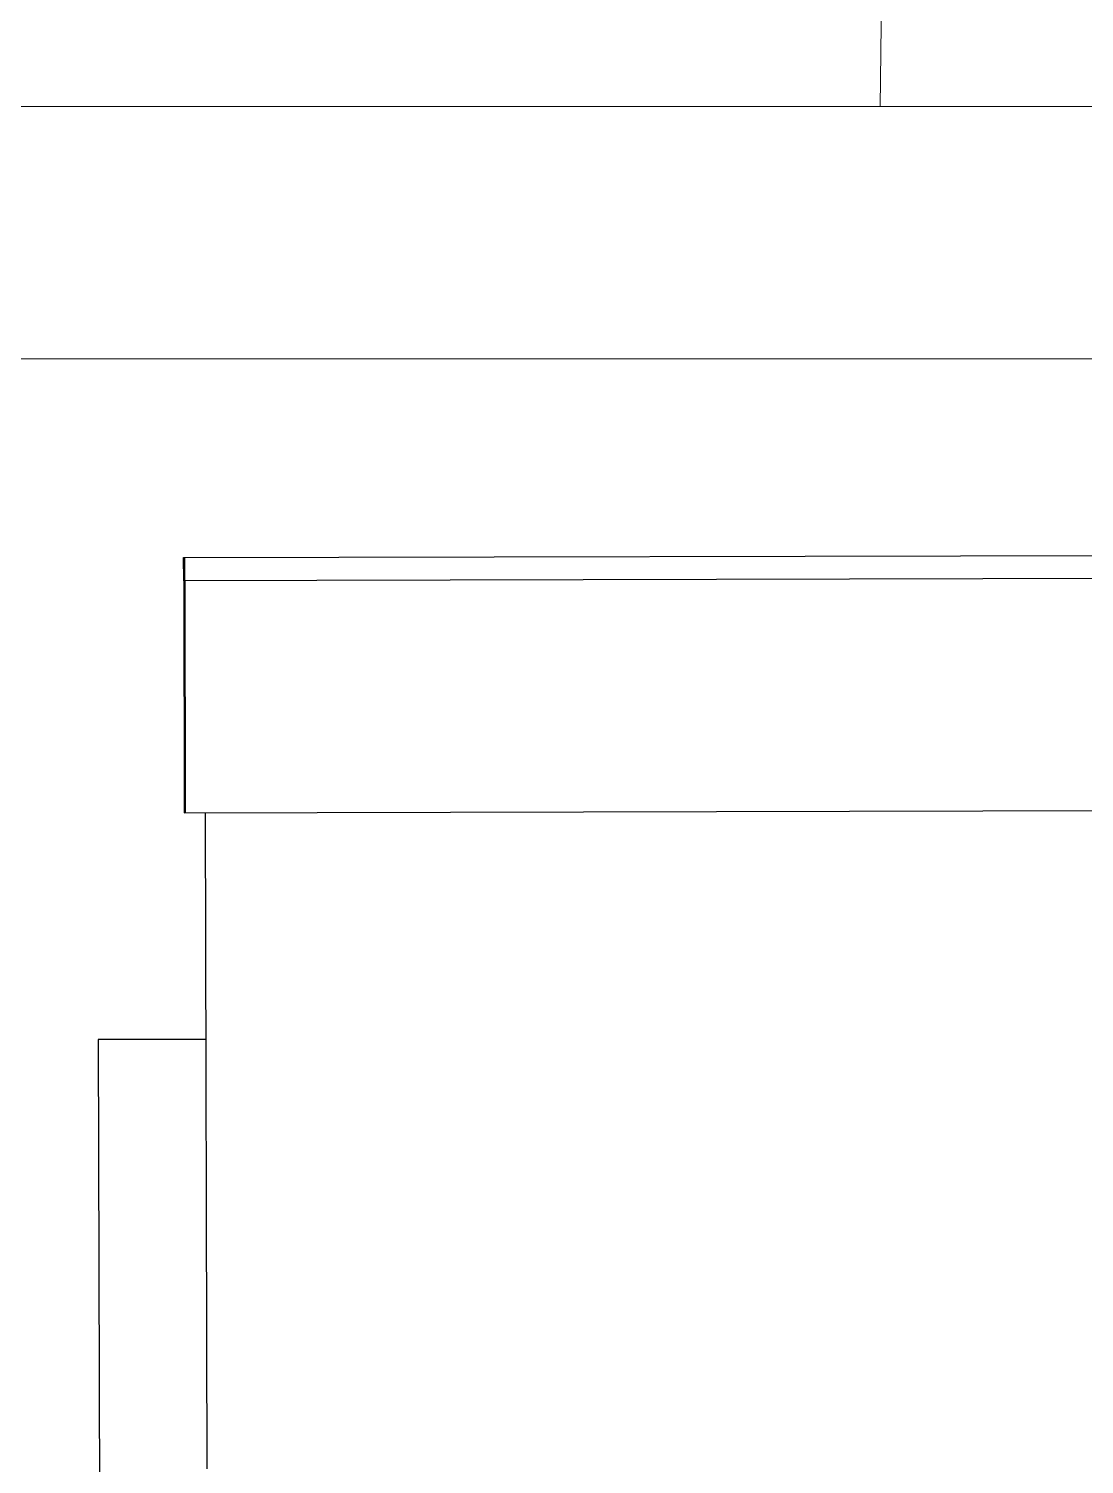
# Paper-space layout 'office1 floor1' of a CAD drawing. Header units: inches. Extents: x 0.3 to 10.8, y 1.4 to 4.2.
# Drawn here: x 3.4891 to 3.678, y 2.8161 to 3.0729 of the extents above; entities that cross this region are included whole.
import ezdxf

# ---------------------------------------------------------------- set-up
doc = ezdxf.new("R2010")
doc.units = ezdxf.units.IN
doc.header["$MEASUREMENT"] = 0
doc.layers.get('0').update_dxf_attribs({"lineweight": 0})
doc.layers.add('WALL 1 100', color=250, linetype='Continuous', lineweight=9)
doc.layers.add('провода', color=1, linetype='Continuous', lineweight=5)

psp = doc.layouts.new('office1 floor1')

# ---------------------------------------------------------------- linework, layer by layer
at = {"color": 7, "linetype": 'ByBlock', "lineweight": -2}
for p, q in [((3.51687, 2.97832), (3.72443, 2.97882)), ((3.51688, 2.97416), (3.51687, 2.97832)), ((3.517, 2.97417), (3.51699, 2.97832)), ((3.51707, 2.97424), (3.51706, 2.97839)), ((3.72444, 2.97467), (3.51688, 2.97416)), ((3.51688, 2.97416), (3.51698, 2.93265)), ((3.517, 2.97417), (3.5171, 2.93266)), ((3.51707, 2.97424), (3.51717, 2.93273)), ((3.51698, 2.93265), (3.72454, 2.93316)), ((3.52074, 2.93266), (3.52102, 2.81532)), ((3.52084, 2.89214), (3.50159, 2.89209)), ((3.50159, 2.89209), (3.50184, 2.78831))]:
    psp.add_line(p, q, dxfattribs=at)
at = {"layer": 'WALL 1 100', "color": 0}
psp.add_line((0.31925, 3.01385), (3.91924, 3.01385), dxfattribs=at)
at = {"layer": 'провода', "color": 1}
for p, q in [((3.64152, 3.05903), (3.64314, 3.18863)), ((3.74355, 3.05905), (0.29882, 3.05824))]:
    psp.add_line(p, q, dxfattribs=at)

doc.saveas('drawing.dxf')
